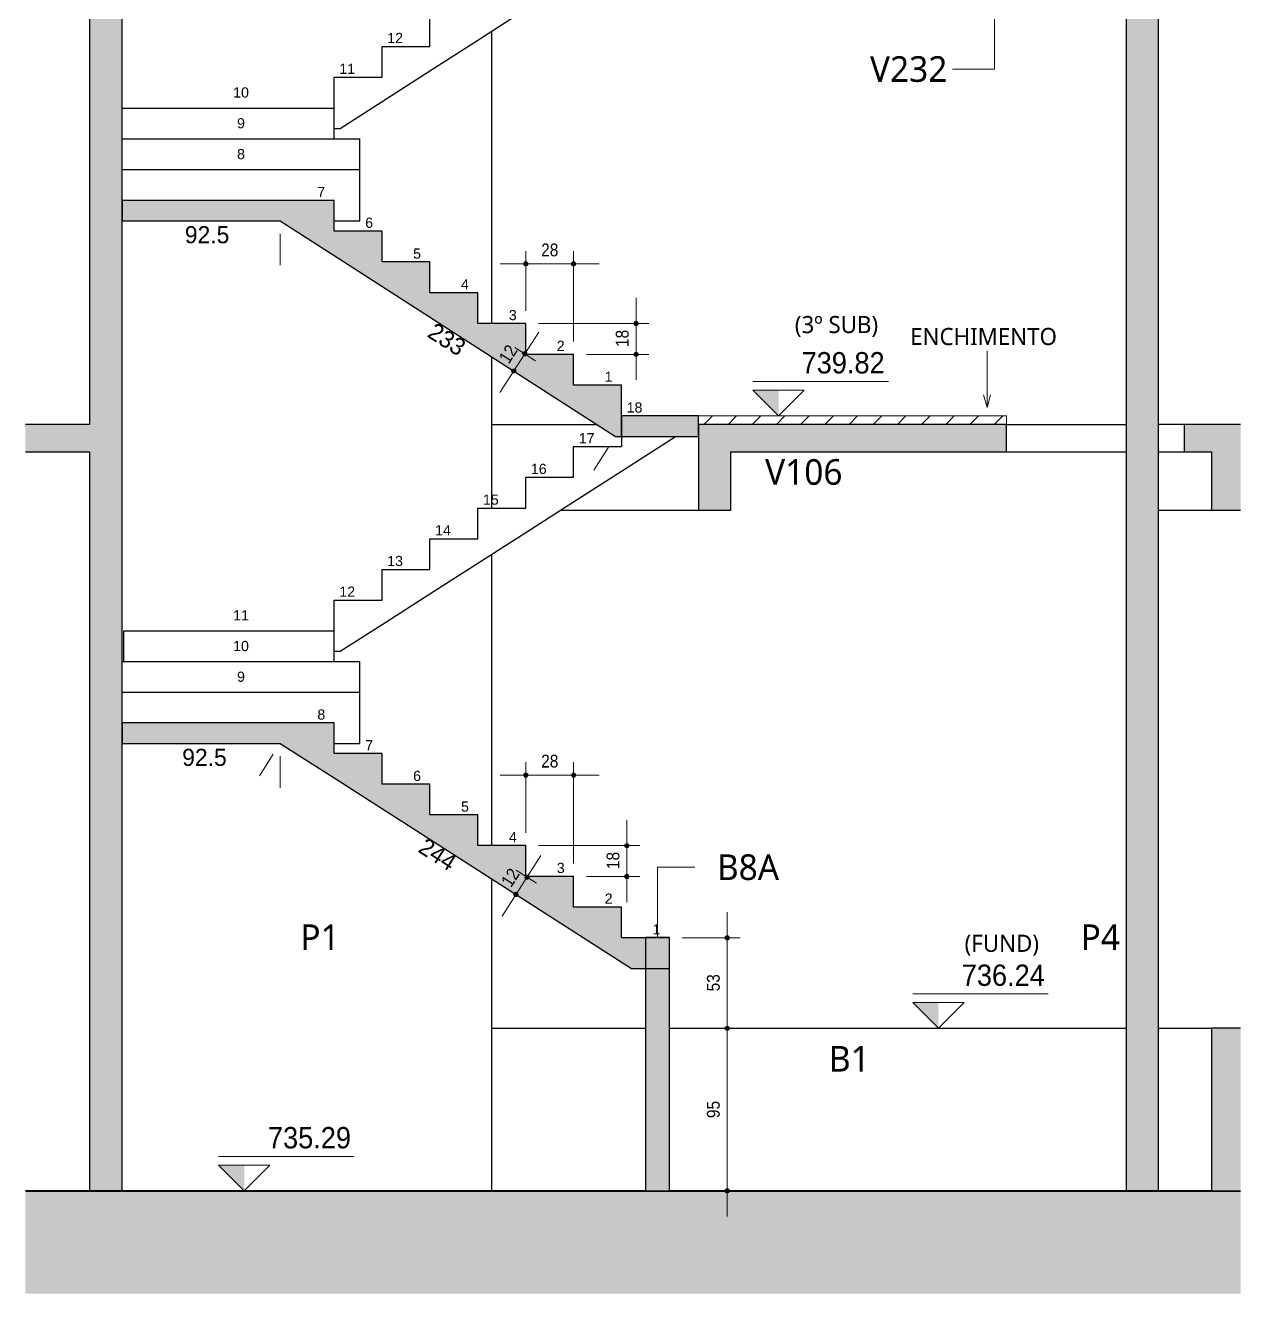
# Model space of a CAD drawing. Header units: centimetres. Extents: x -2136 to 34701, y -1430 to 84208.
# Drawn here: x 28941 to 29651, y 73469 to 74210 of the extents above; entities that cross this region are included whole.
import ezdxf

# ---------------------------------------------------------------- set-up
doc = ezdxf.new("R2010")
doc.units = ezdxf.units.CM
for name, color, linetype, lineweight in [('A-ANNO-DIMS', 7, 'Continuous', 9), ('A-ANNO-DIMS-50', 7, 'Continuous', 9), ('A-DETL', 7, 'Continuous', 18), ('A-DETL-GENF', 7, 'Continuous', 18), ('A-FLOR', 7, 'Continuous', 18), ('G-ANNO-DIMS', 7, 'Continuous', 9), ('G-ANNO-TEXT', 7, 'Continuous', 9), ('S-BEAM', 7, 'Continuous', 18), ('S-BEAM-IDEN', 7, 'Continuous', 9), ('S-COLS', 7, 'Continuous', 18), ('S-COLS-IDEN', 7, 'Continuous', 9), ('S-FNDN', 7, 'Continuous', 25), ('S-STRS', 7, 'Continuous', 18), ('S-STRS-ANNO', 7, 'Continuous', 18)]:
    doc.layers.add(name, color=color, linetype=linetype, lineweight=lineweight)
doc.styles.add('Arial', font='arial.ttf', dxfattribs={"height": 5.953125})
doc.styles.add('Fira Sans', font='FiraSans-Regular.ttf', dxfattribs={"width": 0.95, "height": 12.5})
doc.styles.add('Fira Sans_1', font='FiraSans-Regular.ttf', dxfattribs={"height": 10})
doc.styles.add('Fira Sans_2', font='FiraSans-Regular.ttf', dxfattribs={"width": 0.9, "height": 7.5})
doc.styles.add('Gadugi', font='gadugi.ttf', dxfattribs={"height": 15})
doc.styles.add('Gadugi_1', font='gadugi.ttf', dxfattribs={"height": 10})
doc.dimstyles.new('PED_R80_1_5mm_ACIMA_As_ESQ__R00_4', dxfattribs={"dimscale": 30.48, "dimtxt": 10.229846, "dimasz": 0.328084, "dimexe": 0.246063, "dimexo": 0.246063, "dimgap": 0.049213, "dimtad": 1, "dimdec": 1, "dimrnd": 0.5, "dimdsep": 46, "dimtxsty": 'Fira Sans_2', "dimblk1": 'DOTSMALL', "dimblk2": 'DOTSMALL', "dimsah": 1, "dimcen": 0.09, "dimdle": 0.492126, "dimazin": 0, "dimtfac": 1, "dimtdec": 4, "dimtix": 1, "dimtmove": 0, "dimatfit": 3, "dimfxl": 1, "dimtvp": 1, "dimtolj": 1, "dimtzin": 0, "dimarcsym": 2})
doc.dimstyles.new('PED_R80_2_0mm_ACIMA_As_ESQ__SEM_LINHA_R00_1', dxfattribs={"dimscale": 30.48, "dimtxt": 13.639794, "dimasz": 0.04101, "dimexe": 0.246063, "dimexo": 0.246063, "dimgap": 0.049213, "dimtad": 0, "dimjust": 2, "dimdec": 1, "dimrnd": 0.5, "dimdsep": 46, "dimtxsty": 'Fira Sans_1', "dimblk1": 'NONE', "dimblk2": 'DOTSMALL', "dimsah": 1, "dimcen": 0.09, "dimdle": 0.492126, "dimse1": 1, "dimsd1": 1, "dimsd2": 1, "dimazin": 0, "dimtfac": 1, "dimtdec": 4, "dimtix": 1, "dimtmove": 2, "dimatfit": 3, "dimfxl": 1, "dimtvp": 1, "dimtolj": 1, "dimtzin": 0, "dimarcsym": 2})

# ---------------------------------------------------------------- blocks, each defined once
blk = doc.blocks.new('DIMBLOCK811-CT 008 K - CORTE E1-E1')
at = {"layer": 'A-ANNO-DIMS-50', "color": 7, "true_color": 0xffffff}
for p, q in [((29085.67, 73784.25), (29077.5, 73771.53)), ((29081.55, 73777.84), (29085.67, 73784.25))]:
    blk.add_line(p, q, dxfattribs=at)
at = {"layer": 'A-ANNO-DIMS-50', "color": 0, "insert": (29175.1, 73735.94), "char_height": 10, "width": 27.0697, "attachment_point": 1, "rotation": 327.26477, "line_spacing_factor": 1.049215, "style": 'Fira Sans_1'}
blk.add_mtext('244', dxfattribs=at)
blk = doc.blocks.new('_DotSmall')
at = {"color": 0, "linetype": 'ByBlock', "const_width": 0.5}
blk.add_lwpolyline([(-0.0625, 0, 1), (0.0625, 0, 1)], format="xyb", close=True, dxfattribs=at)
blk = doc.blocks.new('_None')
blk = doc.blocks.new('DIMBLOCK813-CT 008 K - CORTE E1-E1')
at = {"layer": 'A-ANNO-DIMS-50', "color": 7, "true_color": 0xffffff}
for p, q in [((29089.73, 73783.06), (29089.73, 73764.56)), ((29089.73, 73772.06), (29089.73, 73783.06))]:
    blk.add_line(p, q, dxfattribs=at)
at = {"layer": 'A-ANNO-DIMS-50', "color": 0, "insert": (29032.4, 73787.41), "char_height": 10, "width": 30.8469, "attachment_point": 1, "line_spacing_factor": 1.049215, "style": 'Fira Sans_1'}
blk.add_mtext('92.5', dxfattribs=at)
blk = doc.blocks.new('DIMBLOCK815-CT 008 K - CORTE E1-E1')
at = {"layer": 'A-ANNO-DIMS-50', "color": 7, "true_color": 0xffffff}
for p, q in [((29089.72, 74088.5), (29089.72, 74070.1)), ((29089.72, 74077.6), (29089.72, 74088.5))]:
    blk.add_line(p, q, dxfattribs=at)
at = {"layer": 'A-ANNO-DIMS-50', "color": 0, "insert": (29033.93, 74092.95), "char_height": 10, "width": 30.8469, "attachment_point": 1, "line_spacing_factor": 1.049215, "style": 'Fira Sans_1'}
blk.add_mtext('92.5', dxfattribs=at)
blk = doc.blocks.new('DIMBLOCK817-CT 008 K - CORTE E1-E1')
at = {"layer": 'A-ANNO-DIMS-50', "color": 7, "true_color": 0xffffff}
for p, q in [((29281.66, 73963.69), (29273.09, 73950.36)), ((29277.15, 73956.67), (29281.66, 73963.69))]:
    blk.add_line(p, q, dxfattribs=at)
at = {"layer": 'A-ANNO-DIMS-50', "color": 0, "insert": (29180.48, 74037.06), "char_height": 10, "width": 26.2304, "attachment_point": 1, "rotation": 327.26477, "line_spacing_factor": 1.049215, "style": 'Fira Sans_1'}
blk.add_mtext('233', dxfattribs=at)
blk = doc.blocks.new('Elevações de ponto - SIMBOLO DE NÍVEL-CORTE-2219088-CT 008 K - CORTE E1-E1')
at = {"layer": 'G-ANNO-DIMS'}
blk.add_hatch(color=256, dxfattribs=at).paths.add_polyline_path([(99.49, 74285), (99.49, 74270), (84.49, 74285)], flags=0)
for p, q in [((163.68, 74290.1), (84.49, 74290.1)), ((99.49, 74270), (84.49, 74285)), ((84.49, 74285), (114.49, 74285)), ((114.49, 74285), (99.49, 74270))]:
    blk.add_line(p, q, dxfattribs=at)
blk = doc.blocks.new('DIMBLOCK846-CT 008 K - CORTE E1-E1')
at = {"layer": 'A-ANNO-DIMS-50', "true_color": 0x000032}
h = blk.add_hatch(color=178, dxfattribs=at)
edge = h.paths.add_edge_path(flags=0)
edge.add_arc((29351.04, 73676.94), 1.25, 0, 360)
h = blk.add_hatch(color=178, dxfattribs=at)
edge = h.paths.add_edge_path(flags=0)
edge.add_arc((29351.04, 73624), 1.25, 0, 360)
at = {"layer": 'A-ANNO-DIMS-50', "color": 178, "true_color": 0x000032}
for p, q in [((29351.04, 73691.94), (29351.04, 73624)), ((29324.75, 73676.94), (29358.54, 73676.94)), ((29351.04, 73676.94), (29324.75, 73676.94)), ((29345.3, 73624), (29358.54, 73624)), ((29351.04, 73624), (29345.3, 73624))]:
    blk.add_line(p, q, dxfattribs=at)
for centre in [(29351.04, 73676.94), (29351.04, 73624)]:
    blk.add_circle(centre, 1.25, dxfattribs=at)
at = {"layer": 'A-ANNO-DIMS-50', "color": 0, "insert": (29339.15, 73645.62), "char_height": 7.5, "width": 11.6463, "attachment_point": 1, "rotation": 90, "line_spacing_factor": 1.049215, "style": 'Fira Sans_2'}
blk.add_mtext('53', dxfattribs=at)
blk = doc.blocks.new('DIMBLOCK847-CT 008 K - CORTE E1-E1')
at = {"layer": 'A-ANNO-DIMS-50', "true_color": 0x000032}
h = blk.add_hatch(color=178, dxfattribs=at)
edge = h.paths.add_edge_path(flags=0)
edge.add_arc((29351.04, 73624), 1.25, 0, 360)
h = blk.add_hatch(color=178, dxfattribs=at)
edge = h.paths.add_edge_path(flags=0)
edge.add_arc((29351.04, 73529), 1.25, 0, 360)
at = {"layer": 'A-ANNO-DIMS-50', "color": 178, "true_color": 0x000032}
for p, q in [((29345.3, 73624), (29358.54, 73624)), ((29351.04, 73624), (29345.3, 73624)), ((29351.04, 73624), (29351.04, 73514)), ((29345.3, 73529), (29358.54, 73529)), ((29351.04, 73529), (29345.3, 73529))]:
    blk.add_line(p, q, dxfattribs=at)
for centre in [(29351.04, 73624), (29351.04, 73529)]:
    blk.add_circle(centre, 1.25, dxfattribs=at)
at = {"layer": 'A-ANNO-DIMS-50', "color": 0, "insert": (29339.15, 73571.52), "char_height": 7.5, "width": 11.9611, "attachment_point": 1, "rotation": 90, "line_spacing_factor": 1.049215, "style": 'Fira Sans_2'}
blk.add_mtext('95', dxfattribs=at)
blk = doc.blocks.new('DIMBLOCK848-CT 008 K - CORTE E1-E1')
at = {"layer": 'A-ANNO-DIMS-50', "true_color": 0x000032}
h = blk.add_hatch(color=178, dxfattribs=at)
edge = h.paths.add_edge_path(flags=0)
edge.add_arc((29233.25, 73772.06), 1.25, 0, 360)
h = blk.add_hatch(color=178, dxfattribs=at)
edge = h.paths.add_edge_path(flags=0)
edge.add_arc((29261.25, 73772.06), 1.25, 0, 360)
at = {"layer": 'A-ANNO-DIMS-50', "color": 178, "true_color": 0x000032}
for p, q in [((29233.25, 73738.28), (29233.25, 73779.56)), ((29261.25, 73720.33), (29261.25, 73779.56)), ((29276.25, 73772.06), (29218.25, 73772.06)), ((29233.25, 73772.06), (29233.25, 73738.28)), ((29261.25, 73772.06), (29261.25, 73720.33))]:
    blk.add_line(p, q, dxfattribs=at)
for centre in [(29233.25, 73772.06), (29261.25, 73772.06)]:
    blk.add_circle(centre, 1.25, dxfattribs=at)
at = {"layer": 'A-ANNO-DIMS-50', "color": 0, "insert": (29242.26, 73783.95), "char_height": 7.5, "width": 11.9611, "attachment_point": 1, "line_spacing_factor": 1.049215, "style": 'Fira Sans_2'}
blk.add_mtext('28', dxfattribs=at)
blk = doc.blocks.new('DIMBLOCK849-CT 008 K - CORTE E1-E1')
at = {"layer": 'A-ANNO-DIMS-50', "true_color": 0x000032}
h = blk.add_hatch(color=178, dxfattribs=at)
edge = h.paths.add_edge_path(flags=0)
edge.add_arc((29292.38, 73730.78), 1.25, 0, 360)
h = blk.add_hatch(color=178, dxfattribs=at)
edge = h.paths.add_edge_path(flags=0)
edge.add_arc((29292.38, 73712.83), 1.25, 0, 360)
at = {"layer": 'A-ANNO-DIMS-50', "color": 178, "true_color": 0x000032}
for p, q in [((29292.38, 73745.78), (29292.38, 73697.83)), ((29240.75, 73730.78), (29299.88, 73730.78)), ((29292.38, 73730.78), (29240.75, 73730.78)), ((29268.75, 73712.83), (29299.88, 73712.83)), ((29292.38, 73712.83), (29268.75, 73712.83))]:
    blk.add_line(p, q, dxfattribs=at)
for centre in [(29292.38, 73730.78), (29292.38, 73712.83)]:
    blk.add_circle(centre, 1.25, dxfattribs=at)
at = {"layer": 'A-ANNO-DIMS-50', "color": 0, "insert": (29280.5, 73717.08), "char_height": 7.5, "width": 11.3315, "attachment_point": 1, "rotation": 90, "line_spacing_factor": 1.049215, "style": 'Fira Sans_2'}
blk.add_mtext('18', dxfattribs=at)
blk = doc.blocks.new('DIMBLOCK850-CT 008 K - CORTE E1-E1')
at = {"layer": 'A-ANNO-DIMS-50', "true_color": 0x000032}
h = blk.add_hatch(color=178, dxfattribs=at)
edge = h.paths.add_edge_path(flags=0)
edge.add_arc((29233.24, 74070.9), 1.25, 0, 360)
h = blk.add_hatch(color=178, dxfattribs=at)
edge = h.paths.add_edge_path(flags=0)
edge.add_arc((29261.24, 74070.9), 1.25, 0, 360)
at = {"layer": 'A-ANNO-DIMS-50', "color": 178, "true_color": 0x000032}
for p, q in [((29233.24, 74043.5), (29233.24, 74078.4)), ((29261.24, 74025.5), (29261.24, 74078.4)), ((29276.24, 74070.9), (29218.24, 74070.9)), ((29233.24, 74070.9), (29233.24, 74043.5)), ((29261.24, 74070.9), (29261.24, 74025.5))]:
    blk.add_line(p, q, dxfattribs=at)
for centre in [(29233.24, 74070.9), (29261.24, 74070.9)]:
    blk.add_circle(centre, 1.25, dxfattribs=at)
at = {"layer": 'A-ANNO-DIMS-50', "color": 0, "insert": (29242.26, 74082.79), "char_height": 7.5, "width": 11.9611, "attachment_point": 1, "line_spacing_factor": 1.049215, "style": 'Fira Sans_2'}
blk.add_mtext('28', dxfattribs=at)
blk = doc.blocks.new('DIMBLOCK851-CT 008 K - CORTE E1-E1')
at = {"layer": 'A-ANNO-DIMS-50', "true_color": 0x000032}
h = blk.add_hatch(color=178, dxfattribs=at)
edge = h.paths.add_edge_path(flags=0)
edge.add_arc((29297.77, 74036), 1.25, 0, 360)
h = blk.add_hatch(color=178, dxfattribs=at)
edge = h.paths.add_edge_path(flags=0)
edge.add_arc((29297.77, 74018), 1.25, 0, 360)
at = {"layer": 'A-ANNO-DIMS-50', "color": 178, "true_color": 0x000032}
for p, q in [((29297.77, 74051), (29297.77, 74003)), ((29240.74, 74036), (29305.27, 74036)), ((29297.77, 74036), (29240.74, 74036)), ((29268.74, 74018), (29305.27, 74018)), ((29297.77, 74018), (29268.74, 74018))]:
    blk.add_line(p, q, dxfattribs=at)
for centre in [(29297.77, 74036), (29297.77, 74018)]:
    blk.add_circle(centre, 1.25, dxfattribs=at)
at = {"layer": 'A-ANNO-DIMS-50', "color": 0, "insert": (29285.88, 74022.28), "char_height": 7.5, "width": 11.3315, "attachment_point": 1, "rotation": 90, "line_spacing_factor": 1.049215, "style": 'Fira Sans_2'}
blk.add_mtext('18', dxfattribs=at)
blk = doc.blocks.new('DIMBLOCK875-CT 008 K - CORTE E1-E1')
at = {"layer": 'A-ANNO-DIMS-50', "true_color": 0x000032}
h = blk.add_hatch(color=178, dxfattribs=at)
edge = h.paths.add_edge_path(flags=0)
edge.add_arc((29232.69, 74018.36), 1.25, 0, 360)
h = blk.add_hatch(color=178, dxfattribs=at)
edge = h.paths.add_edge_path(flags=0)
edge.add_arc((29226.2, 74008.26), 1.25, 0, 360)
at = {"layer": 'A-ANNO-DIMS-50', "color": 178, "true_color": 0x000032}
for p, q in [((29218.09, 73995.64), (29240.8, 74030.97)), ((29226.93, 74022.06), (29239, 74014.3)), ((29232.69, 74018.36), (29226.93, 74022.06)), ((29231.02, 74005.16), (29219.89, 74012.32)), ((29226.2, 74008.26), (29231.02, 74005.16))]:
    blk.add_line(p, q, dxfattribs=at)
for centre in [(29232.69, 74018.36), (29226.2, 74008.26)]:
    blk.add_circle(centre, 1.25, dxfattribs=at)
at = {"layer": 'A-ANNO-DIMS-50', "color": 0, "insert": (29217.03, 74015.99), "char_height": 7.5, "width": 10.702, "attachment_point": 1, "rotation": 57.26459, "line_spacing_factor": 1.049215, "style": 'Fira Sans_2'}
blk.add_mtext('12', dxfattribs=at)
blk = doc.blocks.new('DIMBLOCK876-CT 008 K - CORTE E1-E1')
at = {"layer": 'A-ANNO-DIMS-50', "true_color": 0x000032}
h = blk.add_hatch(color=178, dxfattribs=at)
edge = h.paths.add_edge_path(flags=0)
edge.add_arc((29234, 73712.35), 1.25, 0, 360)
h = blk.add_hatch(color=178, dxfattribs=at)
edge = h.paths.add_edge_path(flags=0)
edge.add_arc((29227.52, 73702.25), 1.25, 0, 360)
at = {"layer": 'A-ANNO-DIMS-50', "color": 178, "true_color": 0x000032}
for p, q in [((29219.43, 73689.62), (29242.09, 73724.98)), ((29239.56, 73708.79), (29227.68, 73716.4)), ((29234, 73712.35), (29239.56, 73708.79)), ((29232.35, 73699.16), (29221.21, 73706.3)), ((29227.52, 73702.25), (29232.35, 73699.16))]:
    blk.add_line(p, q, dxfattribs=at)
for centre in [(29234, 73712.35), (29227.52, 73702.25)]:
    blk.add_circle(centre, 1.25, dxfattribs=at)
at = {"layer": 'A-ANNO-DIMS-50', "color": 0, "insert": (29218.35, 73709.96), "char_height": 7.5, "width": 10.702, "attachment_point": 1, "rotation": 57.34529, "line_spacing_factor": 1.049215, "style": 'Fira Sans_2'}
blk.add_mtext('12', dxfattribs=at)

msp = doc.modelspace()

# ---------------------------------------------------------------- hatches: boundary and pattern name
at = {"layer": 'A-DETL-GENF', "true_color": 0x48b948}
h = msp.add_hatch(dxfattribs=at)
h.set_pattern_fill('FP_4', color=95, style=0, pattern_type=2)
h.set_pattern_definition([(45, (29269.847, 78788.5), (-7.071068, 7.071068), [])])
h.paths.add_polyline_path([(29514.24, 73977), (29514.24, 73977), (29514.24, 73982), (29334.24, 73982), (29334.24, 73977), (29362.18, 73977)], flags=0)
at = {"layer": 'A-FLOR', "true_color": 0xa6a6a6}
h = msp.add_hatch(color=253, dxfattribs=at)
h.paths.add_polyline_path([(29634.24, 73961), (29634.24, 73977), (29618.24, 73977), (29618.24, 73961)], flags=0)
h.paths.add_polyline_path([(28940.7, 73961), (28978.24, 73961), (28978.24, 73977), (28940.7, 73977), (28940.7, 73975.34)], flags=0)
h.paths.add_polyline_path([(29353.24, 73961), (29514.24, 73961), (29514.24, 73977), (29353.24, 73977)], flags=0)
at = {"layer": 'S-BEAM', "true_color": 0xa6a6a6}
for points in [[(29334.24, 73927), (29353.24, 73927), (29353.24, 73977), (29334.24, 73977), (29334.24, 73961)], [(29651.2, 73927), (29651.2, 73977), (29634.24, 73977), (29634.24, 73927)], [(29317.25, 73529), (29317.25, 73677), (29303.25, 73677), (29303.25, 73529)], [(29651.2, 73529), (29651.2, 73624), (29634.24, 73624), (29634.24, 73529)]]:
    msp.add_hatch(color=253, dxfattribs=at).paths.add_polyline_path(points, flags=0)
at = {"layer": 'S-COLS', "true_color": 0xa6a6a6}
for points in [[(28997.24, 73977), (28997.24, 74265), (28978.24, 74265), (28978.24, 73977)], [(29584.24, 73977), (29603.24, 73977), (29603.24, 74265), (29584.24, 74265), (29584.24, 74122.19)], [(28997.24, 73529), (28997.24, 73977), (28978.24, 73977), (28978.24, 73529)], [(29584.24, 73529), (29603.24, 73529), (29603.24, 73977), (29584.24, 73977), (29584.24, 73904.43)]]:
    msp.add_hatch(color=253, dxfattribs=at).paths.add_polyline_path(points, flags=0)
at = {"layer": 'S-FNDN', "true_color": 0xa6a6a6}
for points in [[(29584.24, 73528.9), (29651.2, 73528.92), (29651.2, 73529), (28940.7, 73529), (28940.7, 73528.9), (29317.25, 73528.9)], [(29651.2, 73468.9), (29651.2, 73528.9), (28940.7, 73528.9), (28940.7, 73468.9), (29295.95, 73468.9)]]:
    msp.add_hatch(color=253, dxfattribs=at).paths.add_polyline_path(points, flags=0)
at = {"layer": 'S-STRS', "true_color": 0xa6a6a6}
for points in [[(29121.24, 74075.74), (29121.24, 74108), (28997.24, 74108), (28997.24, 74096), (29089.72, 74096), (29118.32, 74077.61)], [(29285.72, 73970), (29289.24, 73970), (29289.24, 74000), (29261.24, 74000), (29261.24, 74018), (29233.24, 74018), (29233.24, 74036), (29205.24, 74036), (29205.24, 74054), (29177.24, 74054), (29177.24, 74072), (29149.24, 74072), (29149.24, 74090), (29121.24, 74090), (29121.24, 74075.74), (29274.83, 73977)], [(29334.24, 73970), (29334.24, 73982), (29289.24, 73982), (29289.24, 73970), (29317.3, 73970)], [(29121.25, 73770.36), (29121.25, 73802.56), (28997.24, 73802.56), (28997.24, 73790.56), (29089.73, 73790.56)], [(29303.25, 73659), (29303.25, 73676.94), (29289.25, 73676.94), (29289.25, 73694.89), (29261.25, 73694.89), (29261.25, 73712.83), (29233.25, 73712.83), (29233.25, 73730.78), (29205.25, 73730.78), (29205.25, 73748.72), (29177.25, 73748.72), (29177.25, 73766.67), (29149.25, 73766.67), (29149.25, 73784.61), (29121.25, 73784.61), (29121.25, 73770.36), (29295.01, 73659), (29295.95, 73659)]]:
    msp.add_hatch(color=253, dxfattribs=at).paths.add_polyline_path(points, flags=0)

# ---------------------------------------------------------------- linework, layer by layer
at = {"layer": 'A-DETL'}
for p, q in [((29514.24, 73982), (29334.24, 73982)), ((29334.24, 73982), (29334.24, 73977)), ((29514.24, 73977), (29514.24, 73982)), ((29334.24, 73977), (29514.24, 73977))]:
    msp.add_line(p, q, dxfattribs=at)
at = {"layer": 'A-FLOR', "lineweight": 25}
for p, q in [((28978.24, 73977), (28940.7, 73977)), ((29514.24, 73977), (29353.24, 73977)), ((29514.24, 73961), (29514.24, 73977)), ((29514.24, 73977), (29584.24, 73977)), ((29634.24, 73977), (29603.24, 73977)), ((29618.24, 73977), (29618.24, 73961)), ((28940.7, 73961), (28978.24, 73961)), ((29353.24, 73961), (29584.24, 73961)), ((29603.24, 73961), (29634.24, 73961))]:
    msp.add_line(p, q, dxfattribs=at)
at = {"layer": 'G-ANNO-TEXT'}
for q in [(29502.97, 74020.09), (29500.96, 73994.4), (29504.98, 73994.4)]:
    msp.add_line((29502.97, 73986.9), q, dxfattribs=at)
at = {"layer": 'S-BEAM', "lineweight": 25}
for p, q in [((29213.24, 73977), (29274.82, 73977)), ((29353.24, 73977), (29334.24, 73977)), ((29334.24, 73977), (29334.24, 73927)), ((29651.2, 73977), (29634.24, 73977)), ((29353.24, 73927), (29353.24, 73961)), ((29634.24, 73961), (29634.24, 73927)), ((29253.67, 73927), (29334.24, 73927)), ((29334.24, 73927), (29353.24, 73927)), ((29603.24, 73927), (29634.24, 73927)), ((29634.24, 73927), (29651.2, 73927)), ((29317.25, 73677), (29303.25, 73677)), ((29303.25, 73677), (29303.25, 73529)), ((29317.25, 73529), (29317.25, 73677)), ((29213.24, 73624), (29303.25, 73624)), ((29317.25, 73624), (29584.24, 73624)), ((29603.24, 73624), (29634.24, 73624)), ((29651.2, 73624), (29634.24, 73624)), ((29634.24, 73624), (29634.24, 73529))]:
    msp.add_line(p, q, dxfattribs=at)
at = {"layer": 'S-BEAM-IDEN'}
for p, q in [((29507.24, 74215), (29507.24, 74184.74)), ((29507.24, 74184.74), (29482.79, 74184.74)), ((29310.25, 73718.16), (29332.02, 73718.16)), ((29310.25, 73677), (29310.25, 73718.16))]:
    msp.add_line(p, q, dxfattribs=at)
at = {"layer": 'S-COLS', "lineweight": 25}
for p, q in [((28997.24, 73977), (28997.24, 74265)), ((29584.24, 74265), (29584.24, 73977)), ((29584.24, 74265), (29584.24, 73977)), ((29603.24, 73977), (29603.24, 74265)), ((29603.24, 73977), (29603.24, 74265)), ((28978.24, 74253), (28978.24, 73977)), ((29213.24, 74206.87), (29213.24, 74036)), ((29213.24, 74016.59), (29213.24, 73977)), ((28997.24, 73529), (28997.24, 73977)), ((29213.24, 73977), (29213.24, 73928.17)), ((29584.24, 73977), (29584.24, 73529)), ((29603.24, 73529), (29603.24, 73977)), ((28978.24, 73961), (28978.24, 73529)), ((29213.24, 73901.09), (29213.24, 73730.78)), ((29213.24, 73711.4), (29213.24, 73529)), ((28978.24, 73529), (28997.24, 73529)), ((29584.24, 73529), (29603.24, 73529))]:
    msp.add_line(p, q, dxfattribs=at)
at = {"layer": 'S-FNDN'}
for p, q in [((29303.25, 73529), (28940.7, 73529)), ((29651.2, 73528.9), (28940.7, 73528.9)), ((28940.7, 73528.9), (29651.2, 73528.9)), ((29634.24, 73529), (29317.25, 73529))]:
    msp.add_line(p, q, dxfattribs=at)
at = {"layer": 'S-STRS', "lineweight": 25}
for p, q in [((29177.24, 74198), (29177.24, 74216)), ((29205.24, 74201.74), (29233.24, 74219.74)), ((29177.24, 74183.74), (29205.24, 74201.74)), ((29149.24, 74198), (29177.24, 74198)), ((29149.24, 74180), (29149.24, 74198)), ((29121.24, 74180), (29124.77, 74180)), ((29121.24, 74150), (29121.24, 74180)), ((29124.77, 74180), (29149.24, 74180)), ((29149.24, 74165.74), (29177.24, 74183.74)), ((29124.77, 74150), (29149.24, 74165.74)), ((28997.24, 74162), (29121.24, 74162)), ((29121.24, 74144), (29121.24, 74150)), ((29121.24, 74150), (29124.77, 74150)), ((28997.24, 74144), (29136.24, 74144)), ((29136.24, 74126), (29136.24, 74144)), ((28997.24, 74126), (29089.72, 74126)), ((29089.72, 74126), (29136.24, 74126)), ((29136.24, 74096), (29136.24, 74126)), ((29121.24, 74108), (28997.24, 74108)), ((28997.24, 74108), (28997.24, 74096)), ((29121.24, 74090), (29121.24, 74108)), ((28997.24, 74096), (29089.72, 74096)), ((29089.72, 74096), (29121.24, 74075.74)), ((29121.24, 74096), (29136.24, 74096)), ((29149.24, 74090), (29121.24, 74090)), ((29149.24, 74072), (29149.24, 74090)), ((29121.24, 74075.74), (29285.72, 73970)), ((29177.24, 74072), (29149.24, 74072)), ((29177.24, 74054), (29177.24, 74072)), ((29205.24, 74054), (29177.24, 74054)), ((29205.24, 74036), (29205.24, 74054)), ((29233.24, 74036), (29205.24, 74036)), ((29233.24, 74018), (29233.24, 74036)), ((29261.24, 74018), (29233.24, 74018)), ((29261.24, 74000), (29261.24, 74018)), ((29289.24, 74000), (29261.24, 74000)), ((29289.24, 73970), (29289.24, 74000)), ((29334.24, 73982), (29289.24, 73982)), ((29289.24, 73982), (29289.24, 73970)), ((29334.24, 73977), (29334.24, 73982)), ((29334.24, 73970), (29334.24, 73977)), ((29261.25, 73964.06), (29289.25, 73964.06)), ((29261.25, 73946.11), (29261.25, 73964.06)), ((29285.72, 73970), (29289.24, 73970)), ((29289.24, 73970), (29334.24, 73970)), ((29289.25, 73970), (29289.25, 73964.06)), ((29289.25, 73949.8), (29320.75, 73970)), ((29261.25, 73931.86), (29289.25, 73949.8)), ((29233.25, 73946.11), (29261.25, 73946.11)), ((29233.25, 73928.17), (29233.25, 73946.11)), ((29205.25, 73928.17), (29233.25, 73928.17)), ((29205.25, 73910.22), (29205.25, 73928.17)), ((29233.25, 73913.91), (29261.25, 73931.86)), ((29205.25, 73895.97), (29233.25, 73913.91)), ((29177.25, 73910.22), (29205.25, 73910.22)), ((29177.25, 73892.28), (29177.25, 73910.22)), ((29149.25, 73892.28), (29177.25, 73892.28)), ((29149.25, 73874.33), (29149.25, 73892.28)), ((29177.25, 73878.02), (29205.25, 73895.97)), ((29121.25, 73874.33), (29124.76, 73874.33)), ((29121.25, 73844.39), (29121.25, 73874.33)), ((29124.76, 73874.33), (29149.25, 73874.33)), ((29149.25, 73860.08), (29177.25, 73878.02)), ((29124.76, 73844.39), (29149.25, 73860.08)), ((28998.24, 73856.39), (29121.25, 73856.39)), ((28998.24, 73838.44), (28998.24, 73856.39)), ((29121.25, 73838.44), (29121.25, 73844.39)), ((29121.25, 73844.39), (29124.76, 73844.39)), ((28997.24, 73838.44), (29136.24, 73838.44)), ((29136.24, 73820.5), (29136.24, 73838.44)), ((28997.24, 73820.5), (29089.73, 73820.5)), ((29089.73, 73820.5), (29136.24, 73820.5)), ((29136.24, 73790.56), (29136.24, 73820.5)), ((29121.25, 73802.56), (28997.24, 73802.56)), ((28997.24, 73802.56), (28997.24, 73790.56)), ((29121.25, 73784.61), (29121.25, 73802.56)), ((28997.24, 73790.56), (29089.73, 73790.56)), ((29089.73, 73790.56), (29121.25, 73770.36)), ((29121.25, 73790.56), (29136.24, 73790.56)), ((29149.25, 73784.61), (29121.25, 73784.61)), ((29149.25, 73766.67), (29149.25, 73784.61)), ((29121.25, 73770.36), (29295.01, 73659)), ((29177.25, 73766.67), (29149.25, 73766.67)), ((29177.25, 73748.72), (29177.25, 73766.67)), ((29205.25, 73748.72), (29177.25, 73748.72)), ((29205.25, 73730.78), (29205.25, 73748.72)), ((29233.25, 73730.78), (29205.25, 73730.78)), ((29233.25, 73712.83), (29233.25, 73730.78)), ((29261.25, 73712.83), (29233.25, 73712.83)), ((29261.25, 73694.89), (29261.25, 73712.83)), ((29289.25, 73694.89), (29261.25, 73694.89)), ((29289.25, 73676.94), (29289.25, 73694.89)), ((29317.25, 73676.94), (29289.25, 73676.94)), ((29317.25, 73659), (29317.25, 73676.94)), ((29295.01, 73659), (29317.25, 73659))]:
    msp.add_line(p, q, dxfattribs=at)

# ---------------------------------------------------------------- block references
at = {"layer": 'G-ANNO-DIMS'}
for p in [(29281.55, -288), (29375.04, -646), (28969.15, -741)]:
    msp.add_blockref('Elevações de ponto - SIMBOLO DE NÍVEL-CORTE-2219088-CT 008 K - CORTE E1-E1', p, dxfattribs=at)

# ---------------------------------------------------------------- texts
at = {"layer": 'G-ANNO-DIMS', "char_height": 12.5, "attachment_point": 1, "line_spacing_factor": 1.049215, "style": 'Fira Sans'}
for s, insert, width in [('739.82', (29394.51, 74019.31), 57.6934), ('736.24', (29488.16, 73661.31), 57.2843), ('735.29', (29082.52, 73566.31), 56.6705)]:
    msp.add_mtext(s, dxfattribs=dict(at, insert=insert, width=width))
at = {"layer": 'G-ANNO-TEXT', "char_height": 10, "attachment_point": 1, "style": 'Gadugi_1'}
for s, insert, width in [('(3º SUB)', (29390.57, 74040.42), 63.3333), ('ENCHIMENTO', (29458, 74033.43), 108.6287), ('(FUND)', (29489.81, 73678.69), 55.7173)]:
    msp.add_mtext(s, dxfattribs=dict(at, insert=insert, width=width))
at = {"layer": 'S-BEAM-IDEN', "char_height": 15, "attachment_point": 1, "style": 'Gadugi'}
for s, insert, width in [('V232', (29434.49, 74192.29), 58.1223), ('V106', (29373.18, 73956.72), 58.1223), ('B8A', (29345.02, 73725.71), 45.2953), ('B1', (29410.49, 73613.72), 28.8607)]:
    msp.add_mtext(s, dxfattribs=dict(at, insert=insert, width=width))
at = {"layer": 'S-COLS-IDEN', "char_height": 15, "width": 28.4599, "attachment_point": 1, "style": 'Gadugi'}
for s, insert in [('P1', (29101.48, 73684.76)), ('P4', (29557.67, 73684.76))]:
    msp.add_mtext(s, dxfattribs=dict(at, insert=insert))
at = {"layer": 'S-STRS-ANNO', "attachment_point": 1, "line_spacing_factor": 0.941778, "style": 'Arial'}
for s, insert, char_height, width in [('12', (29152.23, 74205.92), 5.953, 10.9888), ('11', (29124.23, 74187.92), 5.953, 10.9888), ('10', (29062.16, 74174.06), 5.953, 10.9888), ('9', (29064.45, 74156.06), 5.95, 5.4944), ('8', (29064.45, 74138.06), 5.95, 5.4944), ('7', (29111.38, 74115.92), 5.95, 5.4944), ('6', (29139.38, 74097.92), 5.95, 5.4944), ('5', (29167.38, 74079.92), 5.95, 5.4944), ('4', (29195.38, 74061.92), 5.95, 5.4944), ('3', (29223.38, 74043.92), 5.95, 5.4944), ('2', (29251.38, 74025.92), 5.95, 5.4944), ('1', (29279.38, 74007.92), 5.95, 5.4944), ('18', (29292.22, 73989.9), 5.953, 10.9888), ('17', (29264.22, 73971.95), 5.953, 10.9888), ('16', (29236.22, 73954.01), 5.953, 10.9888), ('15', (29208.22, 73936.06), 5.953, 10.9888), ('14', (29180.22, 73918.12), 5.953, 10.9888), ('13', (29152.22, 73900.18), 5.953, 10.9888), ('12', (29124.22, 73882.23), 5.953, 10.9888), ('11', (29062.16, 73868.42), 5.953, 10.9888), ('10', (29062.16, 73850.47), 5.953, 10.9888), ('9', (29064.45, 73832.53), 5.95, 5.4944), ('8', (29111.4, 73810.45), 5.95, 5.4944), ('7', (29139.4, 73792.51), 5.95, 5.4944), ('6', (29167.4, 73774.56), 5.95, 5.4944), ('5', (29195.4, 73756.62), 5.95, 5.4944), ('4', (29223.4, 73738.68), 5.95, 5.4944), ('3', (29251.4, 73720.73), 5.95, 5.4944), ('2', (29279.4, 73702.79), 5.95, 5.4944), ('1', (29307.4, 73684.84), 5.95, 5.4944)]:
    msp.add_mtext(s, dxfattribs=dict(at, insert=insert, char_height=char_height, width=width))

# ---------------------------------------------------------------- dimensions: what is measured, and where the dimension line sits
at = {"layer": 'A-ANNO-DIMS', "color": 7, "true_color": 0xffffff}
for base, p1, p2, override, picture, middle in [((29089.72, 74077.6), (28997.24, 74079.37), (29089.72, 74096), {"dimpost": '<>', "dimfxl": 93.961723}, 'DIMBLOCK815-CT 008 K - CORTE E1-E1', (29049.35, 74086.28)), ((29089.73, 73772.06), (28997.24, 73773.83), (29089.73, 73790.56), {"dimpost": '<>', "dimfxl": 93.99024}, 'DIMBLOCK813-CT 008 K - CORTE E1-E1', (29047.83, 73780.74))]:
    dim = msp.add_linear_dim(base=base, p1=p1, p2=p2, dimstyle='PED_R80_2_0mm_ACIMA_As_ESQ__SEM_LINHA_R00_1', override=override, dxfattribs=at)
    dim.commit()
    dim.dimension.update_dxf_attribs({"geometry": picture, "text_midpoint": middle, "dimtype": 160})
for base, p1, p2, override, picture, middle in [((29277.15, 73956.67), (29089.72, 74096), (29285.72, 73970), {"dimpost": '<>', "dimfxl": 233.006911}, 'DIMBLOCK817-CT 008 K - CORTE E1-E1', (29187.91, 74024.36)), ((29081.55, 73777.84), (29295.01, 73659), (29089.73, 73790.56), {"dimpost": '<>', "dimfxl": 243.813273}, 'DIMBLOCK811-CT 008 K - CORTE E1-E1', (29182.88, 73723.02))]:
    dim = msp.add_linear_dim(base=base, p1=p1, p2=p2, angle=327.26477, dimstyle='PED_R80_2_0mm_ACIMA_As_ESQ__SEM_LINHA_R00_1', override=override, dxfattribs=at)
    dim.commit()
    dim.dimension.update_dxf_attribs({"geometry": picture, "text_midpoint": middle, "dimtype": 160, "text_rotation": 327.26477})
at = {"layer": 'A-ANNO-DIMS', "color": 178, "true_color": 0x000032}
for base, p1, p2, override, picture, middle in [((29233.24, 74070.9), (29261.24, 74018), (29233.24, 74036), {"dimpost": '<>', "dimfxl": 33.286702}, 'DIMBLOCK850-CT 008 K - CORTE E1-E1', (29247.24, 74076.22)), ((29233.25, 73772.06), (29261.25, 73712.83), (29233.25, 73730.78), {"dimpost": '<>', "dimfxl": 33.256625}, 'DIMBLOCK848-CT 008 K - CORTE E1-E1', (29247.25, 73777.38))]:
    dim = msp.add_linear_dim(base=base, p1=p1, p2=p2, dimstyle='PED_R80_1_5mm_ACIMA_As_ESQ__R00_4', override=override, dxfattribs=at)
    dim.commit()
    dim.dimension.update_dxf_attribs({"geometry": picture, "text_midpoint": middle})
for base, p1, p2, angle, override, picture, middle in [((29297.77, 74018), (29233.24, 74036), (29261.24, 74018), 90, {"dimpost": '<>', "dimfxl": 33.286702}, 'DIMBLOCK851-CT 008 K - CORTE E1-E1', (29292.45, 74027)), ((29232.69, 74018.36), (29224.71, 74009.22), (29233.24, 74018), 57.26459, {"dimpost": '<>', "dimfxl": 12.242832}, 'DIMBLOCK875-CT 008 K - CORTE E1-E1', (29225.03, 74016.15)), ((29292.3844, 73712.8333), (29233.2453, 73730.7778), (29261.2453, 73712.8333), 90, {"dimpost": '<>', "dimfxl": 33.256625}, 'DIMBLOCK849-CT 008 K - CORTE E1-E1', (29287.0691, 73721.8056)), ((29234, 73712.35), (29226.03, 73703.2), (29233.25, 73712.83), 57.34529, {"dimpost": '<>', "dimfxl": 12.031963}, 'DIMBLOCK876-CT 008 K - CORTE E1-E1', (29226.34, 73710.13)), ((29351.04, 73624), (29317.25, 73676.94), (29352.8, 73624), 90, {"dimpost": '<>', "dimfxl": 63.776808}, 'DIMBLOCK846-CT 008 K - CORTE E1-E1', (29345.72, 73650.47)), ((29351.04, 73529), (29352.8, 73624), (29352.8, 73529), 90, {"dimpost": '<>', "dimfxl": 95}, 'DIMBLOCK847-CT 008 K - CORTE E1-E1', (29345.67, 73576.5))]:
    dim = msp.add_linear_dim(base=base, p1=p1, p2=p2, angle=angle, dimstyle='PED_R80_1_5mm_ACIMA_As_ESQ__R00_4', override=override, dxfattribs=at)
    dim.commit()
    dim.dimension.update_dxf_attribs({"geometry": picture, "text_midpoint": middle})

doc.saveas('drawing.dxf')
